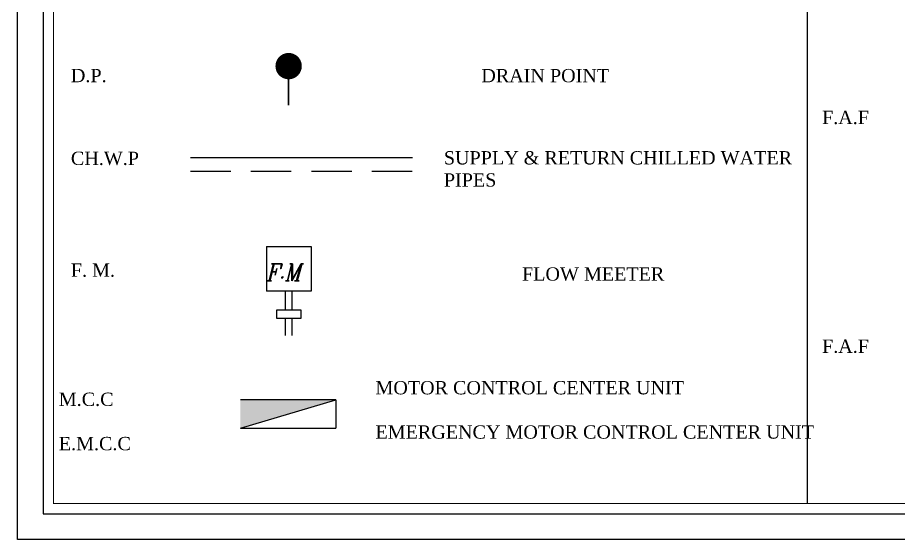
# Model space of a CAD drawing. Extents: x -706 to 2784, y 123 to 852.
# Drawn here: x -706.41 to -690, y 122.65 to 132.37 of the extents above; entities that cross this region are included whole.
import ezdxf

# ---------------------------------------------------------------- set-up
doc = ezdxf.new("R2010")
doc.units = 0
doc.header["$MEASUREMENT"] = 0
doc.linetypes.add('HIDDEN', pattern=[0.375, 0.25, -0.125])
doc.layers.add('04-AC_F.A.DUCT', color=4, linetype='Continuous', lineweight=35)
doc.layers.add('AC-TEXT', color=15, linetype='Continuous', lineweight=30)
for name, color, linetype in [('15-AC-CH.WT PIPING (S)', 3, 'Continuous'), ('16-AC-CH.WT PIPING (R)', 3, 'HIDDEN'), ('AC.EQUIPMENT', 31, 'Continuous'), ('AR-0WINDOW', 142, 'Continuous'), ('CONNCTION', 1, 'Continuous'), ('fram', 252, 'Continuous'), ('M_HV_TEXT', 7, 'Continuous'), ('WALL', 4, 'Continuous')]:
    doc.layers.add(name, color=color, linetype=linetype)
doc.styles.add('AC', font='romans.shx', dxfattribs={"height": 0.2})
doc.styles.add('MOST', font='romanc.shx')

# ---------------------------------------------------------------- blocks, each defined once
blk = doc.blocks.new('A$C10D379C8')
at = {"layer": 'CONNCTION'}
for p, q in [((-0.0483, 0.1677), (0.0359, 0.1677)), ((-0.0483, 0.1677), (-0.0483, 0.0838)), ((0.0359, 0.1677), (0.0359, 0.0838)), ((0.0359, 0.0838), (-0.0483, 0.0838))]:
    blk.add_line(p, q, dxfattribs=at)
at = {"layer": 'CONNCTION', "color": 1, "linetype": 'Continuous', "ltscale": 0.06}
for p, q in [((-0.0124, 0.048), (-0.0124, 0.0838)), ((0, 0.048), (0, 0.0838)), ((0.0171, 0.048), (-0.0295, 0.048)), ((-0.0295, 0.048), (-0.0295, 0.0331)), ((0.0171, 0.0331), (0.0171, 0.048)), ((-0.0295, 0.0331), (0.0171, 0.0331)), ((-0.0124, 0), (-0.0124, 0.0331)), ((0, 0), (0, 0.0331))]:
    blk.add_line(p, q, dxfattribs=at)
at = {"layer": 'M_HV_TEXT', "style": 'MOST', "oblique": 15, "width": 0.9}
blk.add_text('F.M', height=0.03189, dxfattribs=at).set_placement((-0.0496, 0.1034))
blk = doc.blocks.new('A$C430008B6')
at = {"layer": 'AR-0WINDOW'}
blk.add_hatch(color=256, dxfattribs=at).paths.add_polyline_path([(0, 0.7176), (0, 0), (0.2139, 0)])
for p, q in [((0, 0.7176), (0, 0)), ((0.2139, 0), (0, 0.7176)), ((0, 0.7176), (0.2139, 0.7176)), ((0.2139, 0), (0.2139, 0.7176))]:
    blk.add_line(p, q, dxfattribs=at)

msp = doc.modelspace()

# ---------------------------------------------------------------- linework, layer by layer
at = {"layer": '04-AC_F.A.DUCT', "color": 3}
msp.add_line((-701.37, 131.467), (-701.37, 130.741), dxfattribs=at)
at = {"layer": '04-AC_F.A.DUCT', "color": 3, "const_width": 0.245}
msp.add_lwpolyline([(-701.37, 131.589, 1), (-701.37, 131.344, 1)], format="xyb", close=True, dxfattribs=at)
at = {"layer": '15-AC-CH.WT PIPING (S)', "color": 3}
msp.add_line((-703.196, 129.767), (-699.068, 129.767), dxfattribs=at)
at = {"layer": '16-AC-CH.WT PIPING (R)', "color": 1, "ltscale": 3}
msp.add_line((-703.196, 129.511), (-699.068, 129.511), dxfattribs=at)
at = {"layer": 'fram'}
msp.add_line((-705.936, 123.13), (-641.89, 123.13), dxfattribs=at)
for points in [[(-706.413, 160.653), (-641.413, 160.653), (-641.413, 122.653), (-706.413, 122.653)], [(-649.467, 160.176), (-705.936, 160.176), (-705.936, 123.13), (-649.467, 123.13)]]:
    msp.add_lwpolyline(points, close=True, dxfattribs=at)
at = {"layer": 'WALL', "linetype": 'Continuous'}
msp.add_line((-691.723, 159.984), (-691.723, 123.322), dxfattribs=at)
msp.add_lwpolyline([(-649.659, 159.984, 0.0192, 0.0192, 0), (-705.744, 159.984, 0.0192, 0.0192, 0), (-705.744, 123.322, 0.0192, 0.0192, 0), (-649.659, 123.322, 0.0192, 0.0192, 0)], format="xyseb", close=True, dxfattribs=at)
msp.add_lwpolyline([(-649.659, 159.984, 0.0192, 0.0192, 0), (-705.744, 159.984, 0.0192, 0.0192, 0), (-705.744, 123.322, 0.0192, 0.0192, 0), (-649.659, 123.322, 0.0192, 0.0192, 0)], format="xyseb", close=True, dxfattribs=at)

# ---------------------------------------------------------------- block references
at = {"layer": '15-AC-CH.WT PIPING (S)', "xscale": 2.475000000000023, "yscale": 2.475000000000023, "zscale": 2.475, "rotation": 270}
msp.add_blockref('A$C430008B6', (-702.268, 125.251), dxfattribs=at)
at = {"layer": 'AC.EQUIPMENT', "xscale": 9.900000000000091, "yscale": 9.899999999999977, "zscale": 9.899999999999999}
msp.add_blockref('A$C10D379C8', (-701.305, 126.447), dxfattribs=at)

# ---------------------------------------------------------------- texts
at = {"layer": 'AC-TEXT', "color": 7, "linetype": 'Continuous', "char_height": 0.14901, "attachment_point": 7, "style": 'AC'}
for s, insert, width in [('{\\fTimes New Roman|b0|i0|c0|p18;\\H1.661x;D.P.}', (-705.422, 131.162), 3.23928), ('{\\fTimes New Roman|b0|i0|c0|p18;\\H1.661x;DRAIN POINT}', (-697.784, 131.162), 6.68947), ('{\\fTimes New Roman|b0|i0|c0|p18;\\H1.661x;F.A.F}', (-691.443, 130.382), 3.23928), ('{\\fTimes New Roman|b0|i0|c0|p18;\\H1.661x;CH.W.P}', (-705.422, 129.62), 3.23928), ('{\\fTimes New Roman|b0|i0|c0|p18;\\H1.661x;SUPPLY & RETURN CHILLED WATER \\PPIPES}', (-698.481, 129.219), 6.68947), ('{\\fTimes New Roman|b0|i0|c0|p18;\\H1.661x;F. M.}', (-705.422, 127.538), 3.23928), ('{\\fTimes New Roman|b0|i0|c0|p18;\\H1.661x;FLOW MEETER}', (-697.027, 127.466), 6.68947), ('{\\fTimes New Roman|b0|i0|c0|p18;\\H1.661x;F.A.F}', (-691.443, 126.121), 3.23928), ('{\\fTimes New Roman|b0|i0|c0|p18;\\H1.661x;MOTOR CONTROL CENTER UNIT\\P\\pi9.06;\\P\\pi0;EMERGENCY MOTOR CONTROL CENTER UNIT}', (-699.754, 124.525), 8.15411), ('{\\fTimes New Roman|b0|i0|c0|p18;\\H1.661x;M.C.C\\P\\PE.M.C.C}', (-705.646, 124.308), 3.23928)]:
    msp.add_mtext(s, dxfattribs=dict(at, insert=insert, width=width))

doc.saveas('drawing.dxf')
